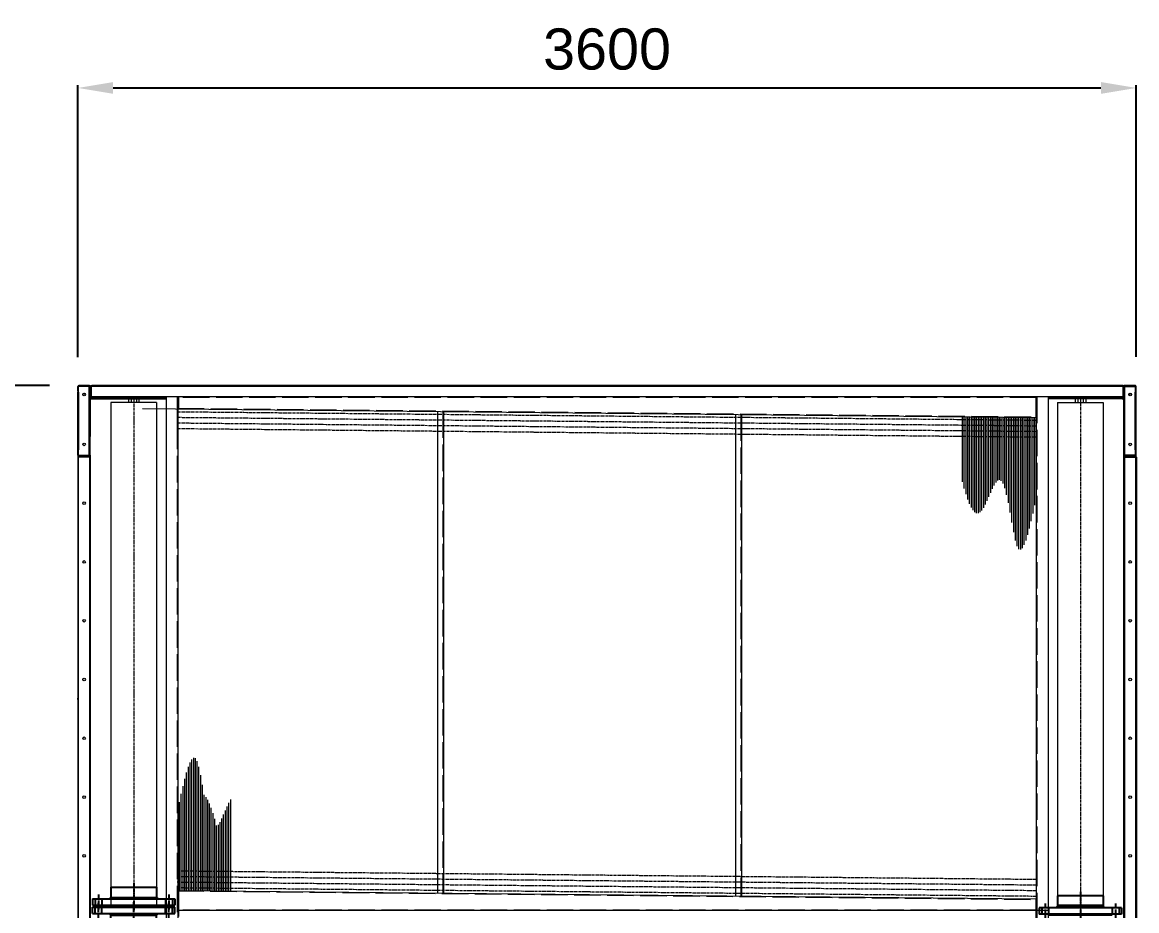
# Model space of a CAD drawing. Header units: millimetres. Extents: x -17070 to 52615, y -291348 to 41600.
# Drawn here: x 26059 to 29849, y 30201 to 33224 of the extents above; entities that cross this region are included whole.
import ezdxf

# ---------------------------------------------------------------- set-up
doc = ezdxf.new("R2010")
doc.units = ezdxf.units.MM
doc.linetypes.add('CENTER', pattern=[2, 1.25, -0.25, 0.25, -0.25])
doc.linetypes.add('DASHED', pattern=[15, 12, -3])
doc.styles.get("Standard").update_dxf_attribs({"font": 'arial.ttf'})
doc.dimstyles.new('1.40', dxfattribs={"dimscale": 20, "dimtxt": 1.5, "dimasz": 1, "dimexe": 0.5, "dimexo": 0.5, "dimgap": 0.5, "dimtad": 1, "dimdec": 0, "dimzin": 0, "dimdsep": 46, "dimtxsty": 'Standard', "dimcen": 0, "dimclrd": 2, "dimclre": 2, "dimclrt": 3, "dimadec": 0, "dimazin": 0, "dimtfac": 1, "dimtdec": 0, "dimtmove": 0, "dimatfit": 0, "dimfxl": 1, "dimtolj": 1, "dimtzin": 0, "dimlwd": -1, "dimlwe": -1, "dimarcsym": 0})

# ---------------------------------------------------------------- blocks, each defined once
blk = doc.blocks.new('*D515')
at = {"color": 2, "transparency": 16777216}
for p, q in [((26151.1, 31987.4), (25102.8, 31987.4)), ((25112.8, 31867.4), (25112.8, 28507.4)), ((26151.1, 28387.4), (25102.8, 28387.4))]:
    blk.add_line(p, q, dxfattribs=at)
for points in [[(25092.8, 31867.4), (25132.8, 31867.4), (25112.8, 31987.4)], [(25092.8, 28507.4), (25132.8, 28507.4), (25112.8, 28387.4)]]:
    blk.add_solid(points, dxfattribs=at)
at = {"layer": 'Defpoints', "color": 0, "transparency": 16777216}
for p in [(26251.1, 31987.4), (25112.8, 28387.4), (26251.1, 28387.4)]:
    blk.add_point(p, dxfattribs=at)
at = {"color": 3, "lineweight": 5, "transparency": 16777216, "insert": (24981.2, 30187.4), "char_height": 140, "attachment_point": 5, "rotation": 90}
blk.add_mtext('\\A1;3600', dxfattribs=at)
blk = doc.blocks.new('*D516')
at = {"color": 2, "transparency": 16777216}
for p, q in [((26247.7, 32084), (26247.7, 33010.2)), ((26367.7, 33000.2), (29727.7, 33000.2)), ((29847.7, 32085.7), (29847.7, 33010.2))]:
    blk.add_line(p, q, dxfattribs=at)
for points in [[(26367.7, 33020.2), (26367.7, 32980.2), (26247.7, 33000.2)], [(29727.7, 33020.2), (29727.7, 32980.2), (29847.7, 33000.2)]]:
    blk.add_solid(points, dxfattribs=at)
at = {"layer": 'Defpoints', "color": 0, "transparency": 16777216}
for p in [(29847.7, 33000.2), (26247.7, 31984), (29847.7, 31985.7)]:
    blk.add_point(p, dxfattribs=at)
at = {"color": 3, "lineweight": 5, "transparency": 16777216, "insert": (28047.7, 33131.7), "char_height": 140, "attachment_point": 5}
blk.add_mtext('\\A1;3600', dxfattribs=at)
blk = doc.blocks.new('A$C1AC8305B')
at = {"color": 0, "ltscale": 30}
for p, q in [((54.3, 0), (54.3, 280)), ((54.3, 280), (76.3, 280)), ((54.3, 271.5), (76.3, 271.5)), ((76.3, 0), (76.3, 280)), ((54.3, 248.5), (76.3, 248.5)), ((76.3, 247.4), (79.3, 247.4)), ((79.3, 32.6), (79.3, 247.4)), ((14.3, 62), (14.3, 218)), ((14.3, 218), (49.3, 218)), ((49.3, 218), (54.3, 223.3)), ((49.3, 62), (49.3, 218)), ((14.3, 62), (49.3, 62)), ((49.3, 62), (54.3, 56.7)), ((54.3, 31.5), (76.3, 31.5)), ((54.3, 8.5), (76.3, 8.5)), ((54.3, 0), (76.3, 0)), ((76.3, 32.6), (79.3, 32.6))]:
    blk.add_line(p, q, dxfattribs=at)
at = {"color": 1, "linetype": 'CENTER', "ltscale": 10}
for p, q in [((40, 260), (90.5, 260)), ((0, 140), (93.5, 140)), ((40, 20), (90.5, 20))]:
    blk.add_line(p, q, dxfattribs=at)
blk = doc.blocks.new('3')
at = {"color": 7, "lineweight": 20, "ltscale": 0.006917}
for p, q in [((26247.7, 31967.4), (26247.7, 31984)), ((26247.7, 31967.4), (26247.7, 31984)), ((29845.7, 31967.4), (29845.7, 31984)), ((29847.7, 31967.4), (29847.7, 31984)), ((26247.7, 31767.4), (26247.7, 31750.8)), ((26247.7, 31750.8), (26247.7, 31767.4)), ((29845.7, 31750.8), (29845.7, 31767.4)), ((29847.7, 31750.8), (29847.7, 31767.4))]:
    blk.add_line(p, q, dxfattribs=at)
at = {"color": 7, "lineweight": 20, "ltscale": 0.000833333}
for p, q in [((26247.7, 31967.4), (26249.7, 31967.4)), ((26247.7, 31965.4), (26249.7, 31965.4)), ((29847.7, 31967.4), (29845.7, 31967.4)), ((29847.7, 31965.4), (29845.7, 31965.4)), ((26291.7, 31943.7), (26293.7, 31943.7)), ((26291.7, 31942), (26293.7, 31942)), ((29803.7, 31943.7), (29801.7, 31943.7)), ((29803.7, 31942), (29801.7, 31942)), ((26247.7, 31767.4), (26249.7, 31767.4)), ((26247.7, 31767.4), (26249.7, 31767.4)), ((29847.7, 31767.4), (29845.7, 31767.4)), ((29847.7, 31767.4), (29845.7, 31767.4))]:
    blk.add_line(p, q, dxfattribs=at)
at = {"color": 7, "lineweight": 20, "ltscale": 0.081667}
for p, q in [((26247.7, 31769.4), (26247.7, 31965.4)), ((26251.1, 31769.4), (26251.1, 31965.4)), ((29844.3, 31769.4), (29844.3, 31965.4)), ((29847.7, 31769.4), (29847.7, 31965.4))]:
    blk.add_line(p, q, dxfattribs=at)
at = {"color": 7, "lineweight": 20, "ltscale": 0.007958}
for p, q in [((26249.7, 31965.4), (26249.7, 31984.5)), ((29845.7, 31965.4), (29845.7, 31984.5)), ((26249.7, 31750.3), (26249.7, 31769.4)), ((29845.7, 31750.3), (29845.7, 31769.4))]:
    blk.add_line(p, q, dxfattribs=at)
at = {"color": 7, "lineweight": 20, "ltscale": 0.01525}
for p, q in [((26286.3, 31984.5), (26249.7, 31984.5)), ((29809.1, 31984.5), (29845.7, 31984.5)), ((26249.7, 31750.3), (26286.3, 31750.3)), ((29845.7, 31750.3), (29809.1, 31750.3))]:
    blk.add_line(p, q, dxfattribs=at)
at = {"color": 7, "lineweight": 20, "ltscale": 0.000583333}
for p, q in [((26251.1, 31965.4), (26249.7, 31965.4)), ((29844.3, 31965.4), (29845.7, 31965.4)), ((26249.7, 31769.4), (26251.1, 31769.4)), ((29845.7, 31769.4), (29844.3, 31769.4))]:
    blk.add_line(p, q, dxfattribs=at)
at = {"color": 7, "lineweight": 20, "ltscale": 0.014667}
for p, q in [((26286.3, 31987.4), (26251.1, 31987.4)), ((26251.1, 31987.4), (26286.3, 31987.4)), ((26286.3, 31985.4), (26251.1, 31985.4)), ((29809.1, 31987.4), (29844.3, 31987.4)), ((29844.3, 31987.4), (29809.1, 31987.4)), ((29809.1, 31985.4), (29844.3, 31985.4)), ((26251.1, 31749.4), (26286.3, 31749.4)), ((26286.3, 31749.4), (26251.1, 31749.4)), ((26251.1, 31747.4), (26286.3, 31747.4)), ((29844.3, 31749.4), (29809.1, 31749.4)), ((29809.1, 31749.4), (29844.3, 31749.4)), ((29844.3, 31747.4), (29809.1, 31747.4))]:
    blk.add_line(p, q, dxfattribs=at)
at = {"color": 7, "lineweight": 20, "ltscale": 0.000374085}
for p, q in [((26253.1, 31984.5), (26253.1, 31985.4)), ((29844.3, 31984.5), (29844.3, 31985.4))]:
    blk.add_line(p, q, dxfattribs=at)
at = {"color": 7, "lineweight": 20, "ltscale": 0.000833263}
blk.add_line((26286.3, 31987.4), (26288.3, 31987.4), dxfattribs=at)
at = {"color": 7, "lineweight": 20, "ltscale": 0.000375}
for p, q in [((26286.3, 31984.5), (26286.3, 31985.4)), ((29809.1, 31984.5), (29809.1, 31985.4)), ((26292.9, 31943.7), (26292.9, 31944.6)), ((29802.5, 31943.7), (29802.5, 31944.6)), ((29803.7, 31942.5), (29803.7, 31943.4)), ((26286.3, 31750.3), (26286.3, 31749.4)), ((29809.1, 31750.3), (29809.1, 31749.4))]:
    blk.add_line(p, q, dxfattribs=at)
at = {"color": 7, "lineweight": 20, "ltscale": 0.001002}
for p, q in [((26288.7, 31985.4), (26286.3, 31985.4)), ((29806.7, 31985.4), (29809.1, 31985.4)), ((26288.7, 31749.4), (26286.3, 31749.4)), ((29806.7, 31749.4), (29809.1, 31749.4))]:
    blk.add_line(p, q, dxfattribs=at)
at = {"color": 7, "lineweight": 20, "ltscale": 0.097583}
for p, q in [((26286.3, 31750.3), (26286.3, 31984.5)), ((29809.1, 31750.3), (29809.1, 31984.5))]:
    blk.add_line(p, q, dxfattribs=at)
at = {"color": 7, "lineweight": 20, "ltscale": 0.000448698}
for p, q in [((26289, 31986), (26288.2, 31985.4)), ((29806.4, 31986), (29807.3, 31985.4)), ((26289, 31748.7), (26288.2, 31749.4)), ((29806.4, 31748.7), (29807.3, 31749.4))]:
    blk.add_line(p, q, dxfattribs=at)
at = {"color": 7, "lineweight": 20, "ltscale": 0.000272626}
blk.add_line((26288.3, 31987.4), (26288.3, 31986.7), dxfattribs=at)
at = {"color": 7, "lineweight": 20, "ltscale": 0.000736965}
blk.add_line((26291, 31985.7), (26289.3, 31985.7), dxfattribs=at)
at = {"color": 7, "lineweight": 20, "ltscale": 8.05106e-06}
blk.add_line((26289.7, 31984), (26289.7, 31984), dxfattribs=at)
blk.add_line((26289.7, 31984), (26289.7, 31984), dxfattribs=at)
at = {"color": 7, "lineweight": 20, "ltscale": 0.097167}
for p, q in [((26289.7, 31750.8), (26289.7, 31984)), ((29805.7, 31750.8), (29805.7, 31984)), ((29805.7, 31750.8), (29805.7, 31984))]:
    blk.add_line(p, q, dxfattribs=at)
at = {"color": 7, "lineweight": 20, "ltscale": 0.000414935}
for p, q in [((26290.7, 31986.4), (26290, 31985.7)), ((26293.4, 31985.7), (26292.7, 31986.4)), ((29802, 31985.7), (29802.7, 31986.4)), ((29804.7, 31986.4), (29804, 31985.7))]:
    blk.add_line(p, q, dxfattribs=at)
at = {"color": 7, "lineweight": 20, "ltscale": 0.000125672}
for p, q in [((26292, 31985.4), (26291.7, 31985.4)), ((29803.9, 31985.4), (29804.2, 31985.4))]:
    blk.add_line(p, q, dxfattribs=at)
at = {"color": 7, "lineweight": 20, "ltscale": 0.00012559}
blk.add_line((26292, 31985.4), (26291.7, 31985.4), dxfattribs=at)
at = {"color": 7, "lineweight": 20, "ltscale": 0.000562231}
blk.add_line((26291.7, 31984), (26291.7, 31985.4), dxfattribs=at)
at = {"color": 7, "lineweight": 20, "ltscale": 0.013833}
for p, q in [((26291.7, 31984), (26291.7, 31950.8)), ((26293.4, 31984), (26293.4, 31950.8)), ((29802, 31984), (29802, 31950.8))]:
    blk.add_line(p, q, dxfattribs=at)
at = {"color": 7, "lineweight": 20, "ltscale": 0.000708333}
for p, q in [((26293.4, 31984), (26291.7, 31984)), ((26291.7, 31943.7), (26291.7, 31942)), ((26293.7, 31943.7), (26293.7, 31942)), ((29801.7, 31943.7), (29801.7, 31942)), ((29802, 31949.4), (29803.7, 31949.4)), ((29803.7, 31943.7), (29803.7, 31942))]:
    blk.add_line(p, q, dxfattribs=at)
at = {"color": 7, "lineweight": 20, "ltscale": 0.001131}
for p, q in [((26293.4, 31984), (26293.4, 31986.7)), ((29802, 31986.7), (29802, 31984))]:
    blk.add_line(p, q, dxfattribs=at)
at = {"color": 7, "lineweight": 20}
for p, q in [((29802, 31984), (26293.4, 31984)), ((29800.3, 31987.4), (26295.1, 31987.4)), ((26293.4, 31950.8), (29802, 31950.8)), ((26295.1, 31945.4), (26547.7, 31945.4)), ((26295.1, 31942), (26547.7, 31942)), ((29547.7, 31947.4), (29802, 31947.4)), ((29767.1, 31945.8), (29547.7, 31945.8)), ((29800.3, 31945.4), (29547.7, 31945.4)), ((29800.3, 31942), (29547.7, 31942)), ((29805.7, 28892.2), (29805.7, 31814.4)), ((26248.9, 31744), (26248.9, 28890.8)), ((26286.9, 31749.4), (26286.9, 28890.8)), ((26289.7, 31750.8), (26289.7, 28892.2)), ((29808.5, 28890.8), (29808.5, 31749.4)), ((29846.5, 28890.8), (29846.5, 31744)), ((29849.3, 28890.8), (29849.3, 31744))]:
    blk.add_line(p, q, dxfattribs=at)
at = {"color": 7, "lineweight": 20, "ltscale": 4.99865e-05}
blk.add_line((26295, 31987.4), (26295.1, 31987.4), dxfattribs=at)
at = {"color": 7, "lineweight": 20, "ltscale": 1.75167e-05}
blk.add_line((26295.1, 31987.4), (26295.1, 31987.4), dxfattribs=at)
at = {"color": 7, "lineweight": 20, "ltscale": 1.55221e-05}
blk.add_line((26295.1, 31987.4), (26295.1, 31987.4), dxfattribs=at)
at = {"color": 7, "lineweight": 20, "ltscale": 4.33485e-05}
blk.add_line((26297, 31987.4), (26297.1, 31987.4), dxfattribs=at)
at = {"color": 7, "lineweight": 20, "ltscale": 4.06755e-05}
blk.add_line((26297, 31987.4), (26297.1, 31987.4), dxfattribs=at)
at = {"color": 7, "lineweight": 20, "ltscale": 3.00579e-05}
blk.add_line((26297, 31987.4), (26297.1, 31987.4), dxfattribs=at)
at = {"color": 7, "lineweight": 20, "ltscale": 2.871e-05}
blk.add_line((26297, 31987.4), (26297.1, 31987.4), dxfattribs=at)
at = {"color": 7, "lineweight": 20, "ltscale": 3.95576e-05}
blk.add_line((26297, 31987.4), (26297.1, 31987.4), dxfattribs=at)
at = {"color": 7, "lineweight": 20, "ltscale": 1.78003e-05}
blk.add_line((26297.1, 31987.4), (26297.1, 31987.4), dxfattribs=at)
at = {"color": 7, "lineweight": 20, "ltscale": 1.24791e-05}
blk.add_line((26297.1, 31987.4), (26297.1, 31987.4), dxfattribs=at)
at = {"color": 7, "lineweight": 20, "ltscale": 0.000208336}
blk.add_line((29800.3, 31987.4), (29800.8, 31987.4), dxfattribs=at)
at = {"color": 7, "lineweight": 20, "ltscale": 2.9878e-05}
blk.add_line((29800.4, 31987.4), (29800.3, 31987.4), dxfattribs=at)
at = {"color": 7, "lineweight": 20, "ltscale": 1.24078e-05}
blk.add_line((29800.3, 31987.4), (29800.3, 31987.4), dxfattribs=at)
at = {"color": 7, "lineweight": 20, "ltscale": 7.39921e-06}
blk.add_line((29800.3, 31987.4), (29800.3, 31987.4), dxfattribs=at)
at = {"color": 7, "lineweight": 20, "ltscale": 1.55721e-05}
blk.add_line((29800.8, 31987.3), (29800.8, 31987.4), dxfattribs=at)
at = {"color": 7, "lineweight": 20, "ltscale": 0.000625116}
blk.add_line((29802.3, 31987.4), (29800.8, 31987.4), dxfattribs=at)
at = {"color": 7, "lineweight": 20, "ltscale": 0.000708334}
blk.add_line((29802, 31984), (29803.7, 31984), dxfattribs=at)
at = {"color": 7, "lineweight": 20, "ltscale": 4.50677e-05}
blk.add_line((29802.4, 31987.4), (29802.3, 31987.4), dxfattribs=at)
at = {"color": 7, "lineweight": 20, "ltscale": 1.38381e-05}
blk.add_line((29802.3, 31987.4), (29802.3, 31987.4), dxfattribs=at)
at = {"color": 7, "lineweight": 20, "ltscale": 1.22548e-05}
blk.add_line((29802.3, 31987.4), (29802.3, 31987.4), dxfattribs=at)
at = {"color": 7, "lineweight": 20, "ltscale": 6.372e-06}
blk.add_line((29802.3, 31987.4), (29802.3, 31987.4), dxfattribs=at)
at = {"color": 7, "lineweight": 20, "ltscale": 1.23239e-05}
blk.add_line((29802.3, 31987.4), (29802.3, 31987.4), dxfattribs=at)
at = {"color": 7, "lineweight": 20, "ltscale": 0.000334243}
blk.add_line((29803.4, 31985.4), (29804.2, 31985.4), dxfattribs=at)
at = {"color": 7, "lineweight": 20, "ltscale": 0.014417}
blk.add_line((29803.7, 31949.4), (29803.7, 31984), dxfattribs=at)
at = {"color": 7, "lineweight": 20, "ltscale": 0.000547297}
blk.add_line((29804, 31986.7), (29804, 31985.4), dxfattribs=at)
at = {"color": 7, "lineweight": 20, "ltscale": 0.015}
blk.add_line((29804.2, 31985.4), (29804.2, 31949.4), dxfattribs=at)
at = {"color": 7, "lineweight": 20, "ltscale": 0.00062562}
blk.add_line((29805.7, 31984), (29804.2, 31984), dxfattribs=at)
at = {"color": 7, "lineweight": 20, "ltscale": 0.000331381}
blk.add_line((29804.8, 31986.2), (29805.4, 31985.7), dxfattribs=at)
at = {"color": 7, "lineweight": 20, "ltscale": 0.000379592}
blk.add_line((29805.3, 31985.7), (29806.2, 31985.7), dxfattribs=at)
at = {"color": 7, "lineweight": 20, "ltscale": 0.000832099}
blk.add_line((29809.1, 31987.4), (29807.1, 31987.4), dxfattribs=at)
at = {"color": 7, "lineweight": 20, "ltscale": 0.000271651}
blk.add_line((29807.1, 31987.4), (29807.1, 31986.7), dxfattribs=at)
at = {"color": 7, "lineweight": 20, "ltscale": 0.000583263}
blk.add_line((29845.7, 31987.4), (29844.3, 31987.4), dxfattribs=at)
at = {"color": 7, "lineweight": 20, "ltscale": 0.000127061}
blk.add_line((29845.7, 31987.4), (29845.7, 31987.1), dxfattribs=at)
at = {"color": 7, "lineweight": 20, "ltscale": 0.00018978}
blk.add_line((29847.3, 31985.7), (29847.7, 31985.7), dxfattribs=at)
at = {"color": 7, "lineweight": 20, "ltscale": 0.000708455}
blk.add_line((29847.7, 31984), (29847.7, 31985.7), dxfattribs=at)
at = {"color": 7, "lineweight": 20, "ltscale": 0.000832424}
blk.add_line((29847.7, 31965.4), (29847.7, 31967.4), dxfattribs=at)
at = {"color": 7, "lineweight": 20, "ltscale": 0.000833337}
for p, q in [((26291.7, 31942), (26289.7, 31942)), ((29803.7, 31942), (29805.7, 31942))]:
    blk.add_line(p, q, dxfattribs=at)
at = {"color": 7, "lineweight": 20, "ltscale": 0.053167}
blk.add_line((26289.7, 31942), (26289.7, 31814.4), dxfattribs=at)
at = {"color": 7, "lineweight": 20, "ltscale": 0.000561904}
blk.add_line((26291.7, 31949.4), (26291.7, 31950.7), dxfattribs=at)
at = {"color": 7, "lineweight": 20, "ltscale": 0.000125435}
blk.add_line((26292, 31949.4), (26291.7, 31949.4), dxfattribs=at)
at = {"color": 7, "lineweight": 20, "ltscale": 0.002375}
blk.add_line((26291.7, 31943.7), (26291.7, 31949.4), dxfattribs=at)
at = {"color": 7, "lineweight": 20, "ltscale": 0.000707554}
blk.add_line((26291.7, 31947.4), (26293.4, 31947.4), dxfattribs=at)
at = {"color": 7, "lineweight": 20, "ltscale": 0.000707705}
blk.add_line((26291.7, 31945.4), (26293.4, 31945.4), dxfattribs=at)
at = {"color": 7, "lineweight": 20, "ltscale": 0.001417}
for p, q in [((26295.1, 31942), (26291.7, 31942)), ((26293.4, 31950.8), (26293.4, 31947.4)), ((26295.1, 31942), (26295.1, 31945.4)), ((29800.3, 31942), (29800.3, 31945.4)), ((29800.3, 31942), (29803.7, 31942)), ((29802, 31950.8), (29802, 31947.4)), ((26247.7, 31769.4), (26251.1, 31769.4)), ((29847.7, 31769.4), (29844.3, 31769.4))]:
    blk.add_line(p, q, dxfattribs=at)
at = {"color": 7, "lineweight": 20, "ltscale": 0.00075}
for p, q in [((26294.7, 31944.6), (26292.9, 31944.6)), ((29800.7, 31944.6), (29802.5, 31944.6))]:
    blk.add_line(p, q, dxfattribs=at)
at = {"color": 7, "lineweight": 20, "ltscale": 5.91962e-05}
blk.add_line((26293.1, 31944.6), (26293.1, 31944.7), dxfattribs=at)
at = {"color": 7, "lineweight": 20, "ltscale": 0.000832499}
blk.add_line((26293.4, 31947.4), (26293.4, 31945.4), dxfattribs=at)
at = {"color": 7, "lineweight": 20, "ltscale": 0.000333342}
for p, q in [((26293.4, 31945.4), (26293.4, 31944.6)), ((29802, 31945.4), (29802, 31944.6))]:
    blk.add_line(p, q, dxfattribs=at)
at = {"color": 7, "lineweight": 20, "ltscale": 0.000708193}
blk.add_line((26293.4, 31945.4), (26295.1, 31945.4), dxfattribs=at)
at = {"color": 7, "lineweight": 20, "ltscale": 0.000166667}
for p, q in [((26295.1, 31944.6), (26294.7, 31944.6)), ((29800.3, 31944.6), (29800.7, 31944.6))]:
    blk.add_line(p, q, dxfattribs=at)
at = {"color": 7, "lineweight": 20, "ltscale": 5.54767e-06}
blk.add_line((26295.1, 31945.4), (26295.1, 31945.4), dxfattribs=at)
at = {"color": 7, "lineweight": 20, "ltscale": 1.09406e-05}
blk.add_line((26295.1, 31945.4), (26295.1, 31945.4), dxfattribs=at)
at = {"lineweight": 20, "ltscale": 7.5}
for p, q in [((26359.9, 31929.4), (26359.9, 30221.1)), ((26515.5, 31929.4), (26359.9, 31929.4)), ((26419.7, 31942), (26419.7, 31929.4)), ((26455.7, 31929.4), (26419.7, 31929.4)), ((26428.7, 31942), (26428.7, 31929.4)), ((26446.7, 31942), (26446.7, 31929.4)), ((26455.7, 31942), (26455.7, 31929.4)), ((26515.5, 31929.4), (26515.5, 30221.1)), ((29547.7, 31949.4), (26547.7, 31949.4)), ((26547.7, 31949.4), (26547.7, 28436.8)), ((26587.7, 31949.4), (26587.7, 28438.8)), ((29507.7, 31949.4), (29507.7, 28438.8)), ((29547.7, 31949.4), (29547.7, 28436.8)), ((29579.9, 31929.4), (29579.9, 30221.1)), ((29579.9, 31929.4), (29735.5, 31929.4)), ((29639.7, 31942), (29639.7, 31929.4)), ((29648.7, 31942), (29648.7, 31929.4)), ((29666.7, 31942), (29666.7, 31929.4)), ((29675.7, 31942), (29675.7, 31929.4)), ((29735.5, 31929.4), (29735.5, 30221.1)), ((26467.7, 31909.4), (29507.7, 31879.4)), ((27471.4, 31899.5), (27471.4, 30261.2)), ((27491.4, 31899.3), (27491.4, 30261)), ((28485, 31889.5), (28485, 30251.2)), ((28505, 31889.3), (28505, 30251)), ((26585.7, 30269.9), (29507.7, 30241.1)), ((29579.9, 30221.1), (29735.5, 30221.1)), ((29657.7, 30241.1), (29657.7, 30181.1)), ((29547.7, 30201.1), (26585.7, 30201.1))]:
    blk.add_line(p, q, dxfattribs=at)
at = {"color": 1, "linetype": 'CENTER', "lineweight": 20, "ltscale": 7.5}
for p, q in [((26437.7, 31942), (26437.7, 30221.1)), ((29657.7, 31942), (29657.7, 31922.2)), ((29657.7, 31929.4), (29657.7, 30221.1)), ((26587.7, 31898.7), (29507.6, 31869.9)), ((26587.7, 31879.6), (29507.4, 31850.8)), ((26587.7, 31860.6), (29507.2, 31831.8)), ((26587.7, 31841.5), (29507, 31812.7)), ((26585.7, 30336.6), (29508.4, 30307.8)), ((26585.7, 30317.5), (29508.2, 30288.7)), ((26585.7, 30298.5), (29508, 30269.7)), ((26585.7, 30279.4), (29507.8, 30250.6))]:
    blk.add_line(p, q, dxfattribs=at)
at = {"color": 6, "linetype": 'DASHED', "lineweight": 20, "ltscale": 7.5}
for p, q in [((26585.7, 31949.4), (26585.7, 31860.6)), ((29507.7, 31947.4), (26587.7, 31947.4)), ((26589.7, 31949.4), (26589.7, 31909.4)), ((29505.7, 31949.4), (29505.7, 31879.4)), ((29509.7, 31949.4), (29509.7, 28436.8)), ((26587.7, 31910.2), (29507.7, 31881.4)), ((27489.4, 31899.3), (27489.4, 30261)), ((28503, 31889.3), (28503, 30251)), ((26585.7, 31860.6), (26585.7, 28438.8)), ((26585.7, 30267.9), (29507.7, 30239.1)), ((26589.7, 30271.1), (26589.7, 30161.1)), ((29505.7, 30241.1), (29505.7, 30131.1)), ((29507.7, 30203.1), (26585.7, 30203.1))]:
    blk.add_line(p, q, dxfattribs=at)
at = {"color": 7, "lineweight": 20, "ltscale": 5.44556e-06}
blk.add_line((27165.3, 31945.4), (27165.3, 31945.4), dxfattribs=at)
at = {"color": 7, "lineweight": 20, "ltscale": 9.52934e-06}
for p, q in [((27165.3, 31945.4), (27165.3, 31945.4)), ((29798.8, 31945.4), (29798.8, 31945.4))]:
    blk.add_line(p, q, dxfattribs=at)
at = {"color": 7, "lineweight": 20, "ltscale": 5.46643e-06}
blk.add_line((27173.6, 31945.4), (27173.6, 31945.4), dxfattribs=at)
at = {"color": 7, "lineweight": 20, "ltscale": 9.52935e-06}
blk.add_line((27173.6, 31945.4), (27173.6, 31945.4), dxfattribs=at)
at = {"color": 7, "lineweight": 20, "ltscale": 0.00067235}
blk.add_line((29767.1, 31945.8), (29767.1, 31947.4), dxfattribs=at)
at = {"color": 7, "lineweight": 20, "ltscale": 0.000160787}
blk.add_line((29767.1, 31945.4), (29767.1, 31945.8), dxfattribs=at)
at = {"color": 7, "lineweight": 20, "ltscale": 1.33962e-05}
blk.add_line((29798.8, 31945.4), (29798.8, 31945.4), dxfattribs=at)
at = {"color": 7, "lineweight": 20, "ltscale": 0.000708462}
blk.add_line((29802, 31945.4), (29800.3, 31945.4), dxfattribs=at)
at = {"color": 7, "lineweight": 20, "ltscale": 0.000874532}
blk.add_line((29802, 31947.5), (29802, 31945.4), dxfattribs=at)
at = {"color": 7, "lineweight": 20, "ltscale": 0.00083325}
blk.add_line((29804, 31947.4), (29802, 31947.4), dxfattribs=at)
at = {"color": 7, "lineweight": 20, "ltscale": 0.000708036}
blk.add_line((29802, 31945.4), (29803.7, 31945.4), dxfattribs=at)
at = {"color": 7, "lineweight": 20, "ltscale": 0.000208346}
blk.add_line((29803.7, 31949.4), (29804.2, 31949.4), dxfattribs=at)
at = {"color": 7, "lineweight": 20, "ltscale": 0.001543}
blk.add_line((29803.7, 31943.7), (29803.7, 31947.4), dxfattribs=at)
at = {"color": 7, "lineweight": 20, "ltscale": 1.27636e-06}
blk.add_line((29803.7, 31942.5), (29803.7, 31942.5), dxfattribs=at)
at = {"color": 7, "lineweight": 20, "ltscale": 0.000831268}
blk.add_line((29804, 31949.4), (29804, 31947.4), dxfattribs=at)
at = {"color": 7, "lineweight": 20, "ltscale": 0.000625612}
blk.add_line((29805.7, 31949.4), (29804.2, 31949.4), dxfattribs=at)
at = {"color": 5, "lineweight": 20, "ltscale": 7.5}
for p, q in [((29255.7, 31882.5), (29255.7, 31659.8)), ((29261.7, 31882.4), (29261.7, 31637.6)), ((29267.7, 31882.3), (29267.7, 31617.5)), ((29273.7, 31882.3), (29273.7, 31599.8)), ((29279.7, 31882.2), (29279.7, 31584.8)), ((29285.7, 31882.1), (29285.7, 31572.6)), ((29291.7, 31882), (29291.7, 31563.3)), ((29297.7, 31882), (29297.7, 31557)), ((29303.7, 31881.9), (29303.7, 31553.8)), ((29309.7, 31881.8), (29309.7, 31553.8)), ((29315.7, 31881.7), (29315.7, 31556.8)), ((29321.7, 31881.7), (29321.7, 31562.9)), ((29327.7, 31881.6), (29327.7, 31571.9)), ((29333.7, 31881.5), (29333.7, 31583)), ((29339.7, 31881.5), (29339.7, 31595.7)), ((29345.7, 31881.4), (29345.7, 31609.1)), ((29351.7, 31881.3), (29351.7, 31622.8)), ((29357.7, 31881.2), (29357.7, 31636)), ((29363.7, 31881.2), (29363.7, 31648)), ((29369.7, 31881.1), (29369.7, 31658)), ((29375.7, 31881), (29375.7, 31664.7)), ((29381.7, 31880.9), (29381.7, 31666.7)), ((29387.7, 31880.9), (29387.7, 31663.2)), ((29393.7, 31880.8), (29393.7, 31653.8)), ((29399.7, 31880.7), (29399.7, 31638.2)), ((29405.7, 31880.6), (29405.7, 31616.2)), ((29411.7, 31880.6), (29411.7, 31588.3)), ((29417.7, 31880.5), (29417.7, 31555.9)), ((29423.7, 31880.4), (29423.7, 31521.4)), ((29429.7, 31880.3), (29429.7, 31488.2)), ((29435.7, 31880.3), (29435.7, 31460.4)), ((29441.7, 31880.2), (29441.7, 31440.9)), ((29447.7, 31880.1), (29447.7, 31431.1)), ((29453.7, 31880), (29453.7, 31429.6)), ((29459.7, 31880), (29459.7, 31434.8)), ((29465.7, 31879.9), (29465.7, 31445.4)), ((29471.7, 31879.8), (29471.7, 31460.5)), ((29477.7, 31879.8), (29477.7, 31479.3)), ((29483.7, 31879.7), (29483.7, 31501.2)), ((29489.7, 31879.6), (29489.7, 31525.7)), ((29495.7, 31879.5), (29495.7, 31552.2)), ((29501.7, 31879.5), (29501.7, 31580.4)), ((26629.7, 30270.6), (26629.7, 30705.1)), ((26635.7, 30270.5), (26635.7, 30715.7)), ((26641.7, 30270.4), (26641.7, 30720.8)), ((26647.7, 30270.3), (26647.7, 30719.3)), ((26653.7, 30268.8), (26653.7, 30709.6)), ((26617.7, 30270.7), (26617.7, 30671.2)), ((26623.7, 30270.6), (26623.7, 30690)), ((26659.7, 30268.7), (26659.7, 30690.1)), ((26611.7, 30271.1), (26611.7, 30649.3)), ((26665.7, 30268.7), (26665.7, 30662.2)), ((26671.7, 30268.6), (26671.7, 30629.1)), ((26599.7, 30271.1), (26599.7, 30598.3)), ((26605.7, 30271.1), (26605.7, 30624.8)), ((26677.7, 30268.5), (26677.7, 30594.6)), ((26593.7, 30271.1), (26593.7, 30570.1)), ((26683.7, 30268.4), (26683.7, 30587.2)), ((26689.7, 30268.4), (26689.7, 30577.9)), ((26695.7, 30268.3), (26695.7, 30565.7)), ((26755.7, 30269), (26755.7, 30554.8)), ((26761.7, 30268.9), (26761.7, 30567.4)), ((26767.7, 30268.9), (26767.7, 30578.6)), ((26701.7, 30268.2), (26701.7, 30550.6)), ((26707.7, 30268.1), (26707.7, 30533)), ((26737.7, 30269.2), (26737.7, 30514.5)), ((26743.7, 30269.2), (26743.7, 30527.7)), ((26749.7, 30269.1), (26749.7, 30541.4)), ((26713.7, 30268.1), (26713.7, 30512.9)), ((26719.7, 30268), (26719.7, 30490.7)), ((26725.7, 30269.4), (26725.7, 30492.5)), ((26731.7, 30269.3), (26731.7, 30502.5))]:
    blk.add_line(p, q, dxfattribs=at)
at = {"color": 7, "lineweight": 20, "ltscale": 0.352083}
blk.add_line((26247.7, 31769.4), (26247.7, 30924.4), dxfattribs=at)
at = {"color": 7, "lineweight": 20, "ltscale": 0.000832419}
blk.add_line((29847.7, 31767.4), (29847.7, 31769.4), dxfattribs=at)
at = {"color": 7, "lineweight": 20, "ltscale": 0.000500046}
blk.add_line((26248.9, 31744), (26247.7, 31744), dxfattribs=at)
at = {"color": 7, "lineweight": 20, "ltscale": 0.015833}
for p, q in [((26286.9, 31744), (26248.9, 31744)), ((29808.5, 31744), (29846.5, 31744))]:
    blk.add_line(p, q, dxfattribs=at)
at = {"color": 7, "lineweight": 20, "ltscale": 0.015667}
for p, q in [((26249.3, 31745.4), (26286.9, 31745.4)), ((29846.1, 31745.4), (29808.5, 31745.4))]:
    blk.add_line(p, q, dxfattribs=at)
at = {"color": 7, "lineweight": 20, "ltscale": 0.000583334}
for p, q in [((26249.3, 31745.4), (26249.3, 31744)), ((26286.9, 31745.4), (26286.9, 31744)), ((29808.5, 31745.4), (29808.5, 31744)), ((29846.1, 31745.4), (29846.1, 31744))]:
    blk.add_line(p, q, dxfattribs=at)
at = {"color": 7, "lineweight": 20, "ltscale": 0.000957772}
blk.add_line((26249.7, 31745.4), (26249.7, 31747.7), dxfattribs=at)
at = {"color": 7, "lineweight": 20, "ltscale": 0.000375915}
blk.add_line((26253.1, 31749.4), (26253.1, 31750.3), dxfattribs=at)
at = {"color": 7, "lineweight": 20, "ltscale": 0.000832784}
blk.add_line((26253.1, 31745.4), (26253.1, 31747.4), dxfattribs=at)
at = {"color": 7, "lineweight": 20, "ltscale": 0.000912135}
for p, q in [((26286.9, 31744), (26289.1, 31744)), ((29806.3, 31744), (29808.5, 31744))]:
    blk.add_line(p, q, dxfattribs=at)
at = {"color": 7, "lineweight": 20, "ltscale": 0.001261}
blk.add_line((26288.3, 31745), (26288.3, 31748), dxfattribs=at)
at = {"color": 7, "lineweight": 20, "ltscale": 0.000341711}
for p, q in [((26288.9, 31744.6), (26288.3, 31744)), ((29806.5, 31744.6), (29807.1, 31744))]:
    blk.add_line(p, q, dxfattribs=at)
at = {"color": 7, "lineweight": 20, "ltscale": 1.56939e-05}
blk.add_line((26289.7, 31750.7), (26289.7, 31750.8), dxfattribs=at)
at = {"color": 7, "lineweight": 20, "ltscale": 8.33834e-06}
blk.add_line((26289.7, 31750.8), (26289.7, 31750.8), dxfattribs=at)
at = {"color": 7, "lineweight": 20, "ltscale": 3.11303e-05}
blk.add_line((26289.7, 31742.7), (26289.7, 31742.6), dxfattribs=at)
at = {"color": 7, "lineweight": 20, "ltscale": 3.11304e-05}
blk.add_line((26289.7, 31742.7), (26289.7, 31742.6), dxfattribs=at)
at = {"color": 7, "lineweight": 20, "ltscale": 8.83136e-06}
blk.add_line((26289.7, 31742.6), (26289.7, 31742.6), dxfattribs=at)
at = {"color": 7, "lineweight": 20, "ltscale": 8.87683e-06}
blk.add_line((26289.7, 31742.6), (26289.7, 31742.6), dxfattribs=at)
at = {"color": 7, "lineweight": 20, "ltscale": 1.44681e-05}
blk.add_line((26289.7, 31742.6), (26289.7, 31742.6), dxfattribs=at)
at = {"color": 7, "lineweight": 20, "ltscale": 0.00337}
blk.add_line((29805.7, 31742.6), (29805.7, 31750.7), dxfattribs=at)
at = {"color": 7, "lineweight": 20, "ltscale": 0.000832722}
for p, q in [((29809.1, 31745.4), (29809.1, 31747.4)), ((29844.3, 31745.4), (29844.3, 31747.4))]:
    blk.add_line(p, q, dxfattribs=at)
at = {"color": 7, "lineweight": 20, "ltscale": 0.000374998}
blk.add_line((29844.3, 31749.4), (29844.3, 31750.3), dxfattribs=at)
at = {"color": 7, "lineweight": 20, "ltscale": 0.001167}
blk.add_line((29846.5, 31744), (29849.3, 31744), dxfattribs=at)
at = {"color": 7, "lineweight": 20, "ltscale": 0.002832}
blk.add_line((29847.7, 31744), (29847.7, 31750.8), dxfattribs=at)
at = {"color": 7, "lineweight": 20, "ltscale": 0.002167}
blk.add_line((26246.1, 30924.4), (26246.1, 30919.2), dxfattribs=at)
at = {"color": 7, "lineweight": 20, "ltscale": 0.000666667}
for p, q in [((26247.7, 30924.4), (26246.1, 30924.4)), ((26247.7, 30919.2), (26246.1, 30919.2))]:
    blk.add_line(p, q, dxfattribs=at)
at = {"color": 7, "lineweight": 20, "ltscale": 0.441833}
blk.add_line((26247.7, 30919.2), (26247.7, 29858.8), dxfattribs=at)
at = {"color": 7, "lineweight": 20}
for centre in [(26268.7, 31957.4), (29826.7, 31957.4), (26268.7, 31787.4), (29826.7, 31787.4), (26268.7, 31587.4), (29826.7, 31587.4), (26268.7, 31387.4), (29826.7, 31387.4), (26268.7, 31187.4), (29826.7, 31187.4), (26268.7, 30987.4), (29826.7, 30987.4), (26268.7, 30787.4), (29826.7, 30787.4), (26268.7, 30587.4), (29826.7, 30587.4), (26268.7, 30387.4), (29826.7, 30387.4)]:
    blk.add_circle(centre, 4.5, dxfattribs=at)
for centre, radius, start, end in [((26251.1, 31984), 3.4, 90, 180), ((26251.1, 31984), 3.4, 90, 180), ((26251.1, 31984), 1.4, 90, 159.0752), ((26270.7, 31963.4), 4.5, 206.2136, 296.9187), ((26270.7, 31963.4), 3, 210.8421, 292.3085), ((26286.3, 31984), 3.4, 37.0589, 90), ((26286.3, 31984), 3.4, 0, 90), ((26288.3, 31984), 3.4, 0.7421, 90), ((26295.1, 31984), 3.4, 90, 180), ((27165.3, 31984), 3.4, 89.1059, 90), ((27173.6, 31984), 3.4, 90, 90.8941), ((29800.3, 31984), 3.4, 0, 90), ((29800.8, 31984), 3.4, 24.3157, 90), ((29802.3, 31984), 3.4, 0.702, 90), ((29807.1, 31984), 3.4, 90, 134.9998), ((29809.1, 31984), 3.4, 90, 180), ((29809.1, 31984), 3.4, 90, 180), ((29826.7, 31963.4), 4.5, 221.8143, 318.1832), ((29824.7, 31963.4), 3, 247.6973, 329.1521), ((29844.3, 31984), 3.4, 0, 90), ((29844.3, 31984), 3.4, 0, 90), ((29844.3, 31984), 1.4, 20.9248, 90), ((26295.1, 31950.8), 3.4, 180, 240), ((26295.1, 31942), 3.4, 130.3202, 150.009), ((26295.1, 31942), 3.4, 120.0016, 130.1223), ((29800.8, 31950.8), 3.4, 290.6601, 335.6839), ((29800.3, 31950.8), 3.4, 300, 335.6837), ((29800.3, 31950.8), 3.4, 359.7733, 0), ((29802.3, 31950.8), 3.4, 300, 335.6837), ((29800.8, 31950.8), 3.4, 359.8044, 0), ((26251.1, 31750.8), 3.4, 180, 270), ((26250.5, 31742.6), 2.8, 115.3772, 150), ((26251.1, 31750.8), 1.4, 200.9374, 270), ((26251.1, 31750.8), 1.4, 200.9249, 270), ((26286.3, 31750.8), 3.4, 270, 0), ((26286.9, 31742.6), 2.8, 0, 90), ((29809.1, 31750.8), 3.4, 180, 217.0589), ((29809.1, 31750.8), 3.4, 180, 270), ((29808.5, 31742.6), 2.8, 90, 180), ((29844.3, 31750.8), 3.4, 270, 0), ((29844.3, 31750.8), 1.4, 270, 339.0626), ((29844.3, 31750.8), 1.4, 270, 339.0751), ((29844.9, 31742.6), 2.8, 30, 64.6233)]:
    blk.add_arc(centre, radius, start, end, dxfattribs=at)
blk.add_ellipse((29800.9, 31941.9), major_axis=(-2.8, 0), ratio=0.965926, start_param=3.858864, end_param=4.104144, dxfattribs=at)
for points in [[(26288.7, 31985.4), (26289, 31985.1), (26289.3, 31984.9), (26289.5, 31984.6), (26289.7, 31984.4), (26289.7, 31984.1), (26289.7, 31984), (26289.7, 31984), (26289.7, 31984)], [(29806.7, 31985.4), (29806.4, 31985.1), (29806.1, 31984.9), (29805.9, 31984.6), (29805.7, 31984.4), (29805.7, 31984.1), (29805.7, 31984), (29805.7, 31984), (29805.7, 31984)], [(26288.7, 31749.4), (26289, 31749.6), (26289.3, 31749.9), (26289.5, 31750.1), (26289.7, 31750.4), (26289.7, 31750.7), (26289.7, 31750.7), (26289.7, 31750.8), (26289.7, 31750.8)], [(29806.7, 31749.4), (29806.4, 31749.6), (29806.1, 31749.9), (29805.9, 31750.1), (29805.7, 31750.4), (29805.7, 31750.7), (29805.7, 31750.7), (29805.7, 31750.8), (29805.7, 31750.8)]]:
    blk.add_open_spline(points, degree=5, knots=[0, 0, 0, 0, 0, 0, 4.644554, 4.644554, 4.644554, 5.125492, 5.125492, 5.125492, 5.125492, 5.125492, 5.125492], dxfattribs=at)
for points in [[(26291, 31985.7), (26291.3, 31985.4), (26291.5, 31985), (26291.6, 31984.7), (26291.7, 31984.4), (26291.7, 31984)], [(26293.4, 31986.7), (26293.7, 31987), (26294.1, 31987.2), (26294.4, 31987.3), (26294.8, 31987.4), (26295.1, 31987.4)], [(29802, 31986.7), (29801.7, 31987), (29801.3, 31987.2), (29801, 31987.3), (29800.7, 31987.4), (29800.3, 31987.4)], [(29804, 31986.7), (29803.7, 31987), (29803.3, 31987.2), (29803, 31987.3), (29802.7, 31987.4), (29802.3, 31987.4)], [(26289.1, 31744), (26289.3, 31743.7), (26289.5, 31743.4), (26289.6, 31743.2), (26289.7, 31742.9), (26289.7, 31742.6)], [(29806.3, 31744), (29806.1, 31743.7), (29805.9, 31743.4), (29805.8, 31743.2), (29805.7, 31742.9), (29805.7, 31742.6)]]:
    blk.add_open_spline(points, degree=5, dxfattribs=at)
at = {"lineweight": 20, "ltscale": 7.5, "rotation": 270}
blk.add_blockref('A$C1AC8305B', (26297.7, 30295.4), dxfattribs=at)
at = {"lineweight": 20, "ltscale": 7.5, "xscale": -1}
for p, rotation in [((29797.7, 30265.4), 90), ((26297.7, 30136.8), 270)]:
    blk.add_blockref('A$C1AC8305B', p, dxfattribs=dict(at, rotation=rotation))

msp = doc.modelspace()

# ---------------------------------------------------------------- block references
msp.add_blockref('3', (0, 0))

# ---------------------------------------------------------------- dimensions: what is measured, and where the dimension line sits
at = {"lineweight": 5}
dim = msp.add_linear_dim(base=(29847.7, 33000.2), p1=(26247.7, 31984), p2=(29847.7, 31985.7), dimstyle='1.40', override={"dimtxt": 7, "dimasz": 6, "dimexo": 5, "dimgap": 3}, dxfattribs=at)
dim.commit()
dim.dimension.update_dxf_attribs({"geometry": '*D516', "text_midpoint": (28047.7, 33131.7)})
dim = msp.add_linear_dim(base=(25112.8, 28387.4), p1=(26251.1, 31987.4), p2=(26251.1, 28387.4), angle=90, dimstyle='1.40', override={"dimtxt": 7, "dimasz": 6, "dimexo": 5, "dimgap": 3}, dxfattribs=at)
dim.commit()
dim.dimension.update_dxf_attribs({"geometry": '*D515', "text_midpoint": (24981.2, 30187.4)})

doc.saveas('drawing.dxf')
